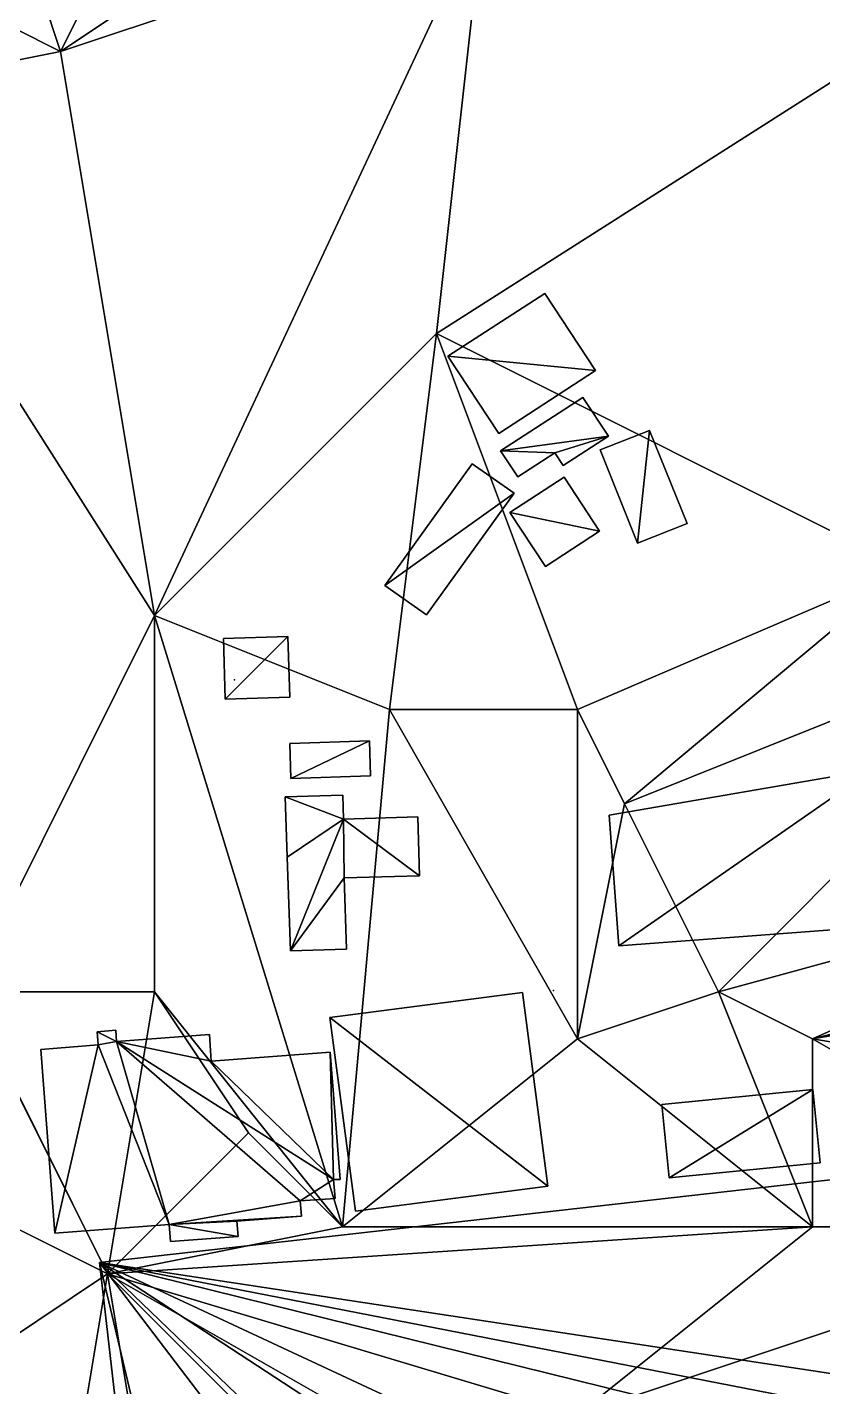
# Model space of a CAD drawing. Header units: metres. Extents: x -1103 to 901, y -902 to 905.
# Drawn here: x -855.4 to -821.6, y 561.2 to 619 of the extents above; entities that cross this region are included whole.
import ezdxf

# ---------------------------------------------------------------- set-up
doc = ezdxf.new("R2010")
doc.units = ezdxf.units.M
for name, color, linetype in [('OSM_BUILDING_FOOTPRINTS', 7, 'CONTINUOUS'), ('OSM_BUILDING_ROOFS', 1, 'CONTINUOUS'), ('OSM_BUILDING_WALLS', 8, 'CONTINUOUS'), ('OSM_TERRAIN', 3, 'CONTINUOUS'), ('OSM_TREES', 3, 'CONTINUOUS')]:
    doc.layers.add(name, color=color, linetype=linetype)

msp = doc.modelspace()

# ---------------------------------------------------------------- linework, layer by layer
at = {"layer": 'OSM_BUILDING_FOOTPRINTS'}
for points in [[(-833.394, 607.707, 16.439), (-831.227, 604.423, 16.439), (-835.35, 601.746, 16.439), (-837.517, 605.031, 16.439), (-833.394, 607.707, 16.439)], [(-831.769, 603.284, 16.643), (-830.685, 601.636, 16.643), (-832.609, 600.386, 16.643), (-832.962, 600.928, 16.643), (-834.543, 599.911, 16.643), (-835.273, 601.017, 16.643), (-831.769, 603.284, 16.643)], [(-831.028, 601.05, 16.81), (-828.928, 601.879, 16.81), (-827.336, 597.92, 16.81), (-829.447, 597.08, 16.81), (-831.028, 601.05, 16.81)], [(-836.478, 600.464, 16.645), (-834.698, 599.203, 16.645), (-838.423, 594.027, 16.645), (-840.203, 595.288, 16.645), (-836.478, 600.464, 16.645)], [(-832.564, 599.889, 16.798), (-831.061, 597.588, 16.798), (-833.36, 596.095, 16.798), (-834.875, 598.384, 16.798), (-832.564, 599.889, 16.798)], [(-847.067, 593.021, 16.317), (-844.326, 593.109, 16.317), (-844.248, 590.532, 16.317), (-846.99, 590.444, 16.317), (-847.067, 593.021, 16.317)], [(-819.454, 587.436, 16.466), (-817.365, 587.978, 16.466), (-818.04, 590.61, 16.466), (-811.286, 592.336, 16.466), (-810.855, 590.644, 16.466), (-806.533, 591.75, 16.466), (-804.576, 584.24, 16.466), (-817.763, 580.889, 16.466), (-830.243, 579.949, 16.466), (-830.652, 585.512, 16.466), (-819.454, 587.436, 16.466)], [(-844.248, 588.564, 16.48), (-840.855, 588.675, 16.48), (-840.81, 587.182, 16.48), (-844.204, 587.071, 16.48), (-844.248, 588.564, 16.48)], [(-838.799, 585.445, 16.501), (-838.721, 582.935, 16.501), (-841.927, 582.846, 16.501), (-841.838, 579.816, 16.501), (-844.215, 579.739, 16.501), (-844.359, 583.731, 16.501), (-844.436, 586.286, 16.501), (-841.993, 586.363, 16.501), (-841.96, 585.346, 16.501), (-838.799, 585.445, 16.501)], [(-842.535, 576.908, 16.626), (-841.451, 568.669, 16.626), (-833.26, 569.731, 16.626), (-834.344, 577.97, 16.626), (-842.535, 576.908, 16.626)], [(-854.849, 575.547, 15.56), (-852.406, 575.735, 15.56), (-852.45, 576.299, 15.56), (-851.654, 576.366, 15.56), (-851.621, 575.879, 15.56), (-847.664, 576.178, 15.56), (-847.586, 575.05, 15.56), (-842.524, 575.426, 15.56), (-842.103, 570.018, 15.56), (-842.38, 570.007, 15.56), (-842.313, 569.211, 15.56), (-843.806, 569.1, 15.56), (-843.75, 568.448, 15.56), (-846.503, 568.237, 15.56), (-846.448, 567.585, 15.56), (-849.322, 567.375, 15.56), (-849.377, 568.094, 15.56), (-854.241, 567.729, 15.56), (-854.849, 575.547, 15.56)], [(-828.408, 573.203, 16.241), (-821.986, 573.845, 16.241), (-821.665, 570.726, 16.241), (-828.098, 570.085, 16.241), (-828.408, 573.203, 16.241)]]:
    msp.add_polyline3d(points, close=True, dxfattribs=at)
msp.add_polyline3d([(-851.333, 557.698, 15.827), (-852.339, 566.479, 15.827), (-809.196, 571.357, 15.827), (-808.168, 562.421, 15.827), (-808.168, 562.421, 15.827), (-818.128, 561.293, 15.827), (-818.061, 560.718, 15.827)], dxfattribs=at)
at = {"layer": 'OSM_BUILDING_ROOFS'}
for points in [[(-831.227, 604.423, 26.439), (-833.394, 607.707, 26.439), (-837.517, 605.031, 26.439)], [(-831.227, 604.423, 26.439), (-837.517, 605.031, 26.439), (-835.35, 601.746, 26.439)], [(-830.685, 601.636, 26.643), (-831.769, 603.284, 26.643), (-835.273, 601.017, 26.643)], [(-832.962, 600.928, 26.643), (-830.685, 601.636, 26.643), (-835.273, 601.017, 26.643)], [(-832.962, 600.928, 26.643), (-832.609, 600.386, 26.643), (-830.685, 601.636, 26.643)], [(-828.928, 601.879, 26.81), (-831.028, 601.05, 26.81), (-829.447, 597.08, 26.81)], [(-828.928, 601.879, 26.81), (-829.447, 597.08, 26.81), (-827.336, 597.92, 26.81)], [(-835.273, 601.017, 26.643), (-834.543, 599.911, 26.643), (-832.962, 600.928, 26.643)], [(-834.698, 599.203, 26.645), (-836.478, 600.464, 26.645), (-840.203, 595.288, 26.645)], [(-831.061, 597.588, 26.798), (-832.564, 599.889, 26.798), (-834.875, 598.384, 26.798)], [(-834.698, 599.203, 26.645), (-840.203, 595.288, 26.645), (-838.423, 594.027, 26.645)], [(-831.061, 597.588, 26.798), (-834.875, 598.384, 26.798), (-833.36, 596.095, 26.798)], [(-844.326, 593.109, 26.317), (-847.067, 593.021, 26.317), (-846.99, 590.444, 26.317)], [(-844.326, 593.109, 26.317), (-846.99, 590.444, 26.317), (-844.248, 590.532, 26.317)], [(-840.855, 588.675, 26.48), (-844.248, 588.564, 26.48), (-844.204, 587.071, 26.48)], [(-840.855, 588.675, 26.48), (-844.204, 587.071, 26.48), (-840.81, 587.182, 26.48)], [(-819.454, 587.436, 21.666), (-830.652, 585.512, 21.666), (-830.243, 579.949, 21.666)], [(-819.454, 587.436, 21.666), (-830.243, 579.949, 21.666), (-817.763, 580.889, 21.666)], [(-841.96, 585.346, 26.501), (-841.993, 586.363, 26.501), (-844.436, 586.286, 26.501)], [(-841.96, 585.346, 26.501), (-844.436, 586.286, 26.501), (-844.359, 583.731, 26.501)], [(-841.96, 585.346, 26.501), (-844.359, 583.731, 26.501), (-844.215, 579.739, 26.501)], [(-841.927, 582.846, 26.501), (-841.96, 585.346, 26.501), (-844.215, 579.739, 26.501)], [(-838.721, 582.935, 26.501), (-838.799, 585.445, 26.501), (-841.96, 585.346, 26.501)], [(-841.927, 582.846, 26.501), (-838.721, 582.935, 26.501), (-841.96, 585.346, 26.501)], [(-844.215, 579.739, 26.501), (-841.838, 579.816, 26.501), (-841.927, 582.846, 26.501)], [(-833.26, 569.731, 21.826), (-834.344, 577.97, 21.826), (-842.535, 576.908, 21.826)], [(-833.26, 569.731, 21.826), (-842.535, 576.908, 21.826), (-841.451, 568.669, 21.826)], [(-851.621, 575.879, 23.96), (-851.654, 576.366, 23.96), (-852.45, 576.299, 23.96)], [(-851.621, 575.879, 23.96), (-852.45, 576.299, 23.96), (-852.406, 575.735, 23.96)], [(-847.586, 575.05, 23.96), (-847.664, 576.178, 23.96), (-851.621, 575.879, 23.96)], [(-852.406, 575.735, 23.96), (-854.849, 575.547, 23.96), (-854.241, 567.729, 23.96)], [(-852.406, 575.735, 23.96), (-854.241, 567.729, 23.96), (-849.377, 568.094, 23.96)], [(-851.621, 575.879, 23.96), (-852.406, 575.735, 23.96), (-849.377, 568.094, 23.96)], [(-851.621, 575.879, 23.96), (-849.377, 568.094, 23.96), (-843.806, 569.1, 23.96)], [(-851.621, 575.879, 23.96), (-843.806, 569.1, 23.96), (-842.38, 570.007, 23.96)], [(-851.621, 575.879, 23.96), (-842.38, 570.007, 23.96), (-847.586, 575.05, 23.96)], [(-842.38, 570.007, 23.96), (-842.524, 575.426, 23.96), (-847.586, 575.05, 23.96)], [(-842.38, 570.007, 23.96), (-842.103, 570.018, 23.96), (-842.524, 575.426, 23.96)], [(-821.986, 573.845, 26.241), (-828.408, 573.203, 26.241), (-828.098, 570.085, 26.241)], [(-821.986, 573.845, 26.241), (-828.098, 570.085, 26.241), (-821.665, 570.726, 26.241)], [(-818.128, 561.293, 30.627), (-809.196, 571.357, 30.627), (-852.339, 566.479, 30.627)], [(-843.806, 569.1, 23.96), (-842.313, 569.211, 23.96), (-842.38, 570.007, 23.96)], [(-849.377, 568.094, 23.96), (-843.75, 568.448, 23.96), (-843.806, 569.1, 23.96)], [(-849.377, 568.094, 23.96), (-846.503, 568.237, 23.96), (-843.75, 568.448, 23.96)], [(-849.377, 568.094, 23.96), (-846.448, 567.585, 23.96), (-846.503, 568.237, 23.96)], [(-849.377, 568.094, 23.96), (-849.322, 567.375, 23.96), (-846.448, 567.585, 23.96)], [(-852.339, 566.479, 30.627), (-851.333, 557.698, 30.627), (-850.294, 557.82, 30.627)], [(-821.024, 560.386, 30.627), (-818.128, 561.293, 30.627), (-852.339, 566.479, 30.627)], [(-852.339, 566.479, 30.627), (-850.294, 557.82, 30.627), (-845.906, 558.03, 30.627)], [(-852.339, 566.479, 30.627), (-845.906, 558.03, 30.627), (-843.242, 557.731, 30.627)], [(-852.339, 566.479, 30.627), (-843.242, 557.731, 30.627), (-839.638, 558.174, 30.627)], [(-852.339, 566.479, 30.627), (-839.638, 558.174, 30.627), (-836.764, 559.225, 30.627)], [(-852.339, 566.479, 30.627), (-836.764, 559.225, 30.627), (-827.302, 560.297, 30.627)], [(-827.302, 560.297, 30.627), (-821.024, 560.386, 30.627), (-852.339, 566.479, 30.627)]]:
    msp.add_3dface(points, dxfattribs=at)
at = {"layer": 'OSM_BUILDING_WALLS'}
for points in [[(-833.394, 607.707, 16.439), (-837.517, 605.031, 16.439), (-837.517, 605.031, 26.439)], [(-833.394, 607.707, 16.439), (-837.517, 605.031, 26.439), (-833.394, 607.707, 26.439)], [(-831.227, 604.423, 16.439), (-833.394, 607.707, 16.439), (-833.394, 607.707, 26.439)], [(-831.227, 604.423, 16.439), (-833.394, 607.707, 26.439), (-831.227, 604.423, 26.439)], [(-837.517, 605.031, 16.439), (-835.35, 601.746, 16.439), (-835.35, 601.746, 26.439)], [(-837.517, 605.031, 16.439), (-835.35, 601.746, 26.439), (-837.517, 605.031, 26.439)], [(-835.35, 601.746, 16.439), (-831.227, 604.423, 16.439), (-831.227, 604.423, 26.439)], [(-835.35, 601.746, 16.439), (-831.227, 604.423, 26.439), (-835.35, 601.746, 26.439)], [(-831.769, 603.284, 16.643), (-835.273, 601.017, 16.643), (-835.273, 601.017, 26.643)], [(-831.769, 603.284, 16.643), (-835.273, 601.017, 26.643), (-831.769, 603.284, 26.643)], [(-830.685, 601.636, 16.643), (-831.769, 603.284, 16.643), (-831.769, 603.284, 26.643)], [(-830.685, 601.636, 16.643), (-831.769, 603.284, 26.643), (-830.685, 601.636, 26.643)], [(-832.609, 600.386, 16.643), (-830.685, 601.636, 16.643), (-830.685, 601.636, 26.643)], [(-832.609, 600.386, 16.643), (-830.685, 601.636, 26.643), (-832.609, 600.386, 26.643)], [(-828.928, 601.879, 16.81), (-831.028, 601.05, 16.81), (-831.028, 601.05, 26.81)], [(-828.928, 601.879, 16.81), (-831.028, 601.05, 26.81), (-828.928, 601.879, 26.81)], [(-827.336, 597.92, 16.81), (-828.928, 601.879, 16.81), (-828.928, 601.879, 26.81)], [(-827.336, 597.92, 16.81), (-828.928, 601.879, 26.81), (-827.336, 597.92, 26.81)], [(-835.273, 601.017, 16.643), (-834.543, 599.911, 16.643), (-834.543, 599.911, 26.643)], [(-835.273, 601.017, 16.643), (-834.543, 599.911, 26.643), (-835.273, 601.017, 26.643)], [(-831.028, 601.05, 16.81), (-829.447, 597.08, 16.81), (-829.447, 597.08, 26.81)], [(-831.028, 601.05, 16.81), (-829.447, 597.08, 26.81), (-831.028, 601.05, 26.81)], [(-836.478, 600.464, 16.645), (-840.203, 595.288, 16.645), (-840.203, 595.288, 26.645)], [(-836.478, 600.464, 16.645), (-840.203, 595.288, 26.645), (-836.478, 600.464, 26.645)], [(-834.698, 599.203, 16.645), (-836.478, 600.464, 16.645), (-836.478, 600.464, 26.645)], [(-834.698, 599.203, 16.645), (-836.478, 600.464, 26.645), (-834.698, 599.203, 26.645)], [(-834.543, 599.911, 16.643), (-832.962, 600.928, 16.643), (-832.962, 600.928, 26.643)], [(-834.543, 599.911, 16.643), (-832.962, 600.928, 26.643), (-834.543, 599.911, 26.643)], [(-832.962, 600.928, 16.643), (-832.609, 600.386, 16.643), (-832.609, 600.386, 26.643)], [(-832.962, 600.928, 16.643), (-832.609, 600.386, 26.643), (-832.962, 600.928, 26.643)], [(-832.564, 599.889, 16.798), (-834.875, 598.384, 16.798), (-834.875, 598.384, 26.798)], [(-832.564, 599.889, 16.798), (-834.875, 598.384, 26.798), (-832.564, 599.889, 26.798)], [(-831.061, 597.588, 16.798), (-832.564, 599.889, 16.798), (-832.564, 599.889, 26.798)], [(-831.061, 597.588, 16.798), (-832.564, 599.889, 26.798), (-831.061, 597.588, 26.798)], [(-838.423, 594.027, 16.645), (-834.698, 599.203, 16.645), (-834.698, 599.203, 26.645)], [(-838.423, 594.027, 16.645), (-834.698, 599.203, 26.645), (-838.423, 594.027, 26.645)], [(-834.875, 598.384, 16.798), (-833.36, 596.095, 16.798), (-833.36, 596.095, 26.798)], [(-834.875, 598.384, 16.798), (-833.36, 596.095, 26.798), (-834.875, 598.384, 26.798)], [(-833.36, 596.095, 16.798), (-831.061, 597.588, 16.798), (-831.061, 597.588, 26.798)], [(-833.36, 596.095, 16.798), (-831.061, 597.588, 26.798), (-833.36, 596.095, 26.798)], [(-829.447, 597.08, 16.81), (-827.336, 597.92, 16.81), (-827.336, 597.92, 26.81)], [(-829.447, 597.08, 16.81), (-827.336, 597.92, 26.81), (-829.447, 597.08, 26.81)], [(-840.203, 595.288, 16.645), (-838.423, 594.027, 16.645), (-838.423, 594.027, 26.645)], [(-840.203, 595.288, 16.645), (-838.423, 594.027, 26.645), (-840.203, 595.288, 26.645)], [(-844.326, 593.109, 16.317), (-847.067, 593.021, 16.317), (-847.067, 593.021, 26.317)], [(-844.326, 593.109, 16.317), (-847.067, 593.021, 26.317), (-844.326, 593.109, 26.317)], [(-847.067, 593.021, 16.317), (-846.99, 590.444, 16.317), (-846.99, 590.444, 26.317)], [(-847.067, 593.021, 16.317), (-846.99, 590.444, 26.317), (-847.067, 593.021, 26.317)], [(-844.248, 590.532, 16.317), (-844.326, 593.109, 16.317), (-844.326, 593.109, 26.317)], [(-844.248, 590.532, 16.317), (-844.326, 593.109, 26.317), (-844.248, 590.532, 26.317)], [(-846.99, 590.444, 16.317), (-844.248, 590.532, 16.317), (-844.248, 590.532, 26.317)], [(-846.99, 590.444, 16.317), (-844.248, 590.532, 26.317), (-846.99, 590.444, 26.317)], [(-840.855, 588.675, 16.48), (-844.248, 588.564, 16.48), (-844.248, 588.564, 26.48)], [(-840.855, 588.675, 16.48), (-844.248, 588.564, 26.48), (-840.855, 588.675, 26.48)], [(-844.248, 588.564, 16.48), (-844.204, 587.071, 16.48), (-844.204, 587.071, 26.48)], [(-844.248, 588.564, 16.48), (-844.204, 587.071, 26.48), (-844.248, 588.564, 26.48)], [(-840.81, 587.182, 16.48), (-840.855, 588.675, 16.48), (-840.855, 588.675, 26.48)], [(-840.81, 587.182, 16.48), (-840.855, 588.675, 26.48), (-840.81, 587.182, 26.48)], [(-844.204, 587.071, 16.48), (-840.81, 587.182, 16.48), (-840.81, 587.182, 26.48)], [(-844.204, 587.071, 16.48), (-840.81, 587.182, 26.48), (-844.204, 587.071, 26.48)], [(-819.454, 587.436, 16.466), (-830.652, 585.512, 16.466), (-830.652, 585.512, 21.666)], [(-819.454, 587.436, 16.466), (-830.652, 585.512, 21.666), (-819.454, 587.436, 21.666)], [(-841.993, 586.363, 16.501), (-844.436, 586.286, 16.501), (-844.436, 586.286, 26.501)], [(-841.993, 586.363, 16.501), (-844.436, 586.286, 26.501), (-841.993, 586.363, 26.501)], [(-844.436, 586.286, 16.501), (-844.359, 583.731, 16.501), (-844.359, 583.731, 26.501)], [(-844.436, 586.286, 16.501), (-844.359, 583.731, 26.501), (-844.436, 586.286, 26.501)], [(-841.96, 585.346, 16.501), (-841.993, 586.363, 16.501), (-841.993, 586.363, 26.501)], [(-841.96, 585.346, 16.501), (-841.993, 586.363, 26.501), (-841.96, 585.346, 26.501)], [(-838.799, 585.445, 16.501), (-841.96, 585.346, 16.501), (-841.96, 585.346, 26.501)], [(-838.799, 585.445, 16.501), (-841.96, 585.346, 26.501), (-838.799, 585.445, 26.501)], [(-838.721, 582.935, 16.501), (-838.799, 585.445, 16.501), (-838.799, 585.445, 26.501)], [(-838.721, 582.935, 16.501), (-838.799, 585.445, 26.501), (-838.721, 582.935, 26.501)], [(-830.652, 585.512, 16.466), (-830.243, 579.949, 16.466), (-830.243, 579.949, 21.666)], [(-830.652, 585.512, 16.466), (-830.243, 579.949, 21.666), (-830.652, 585.512, 21.666)], [(-844.359, 583.731, 16.501), (-844.215, 579.739, 16.501), (-844.215, 579.739, 26.501)], [(-844.359, 583.731, 16.501), (-844.215, 579.739, 26.501), (-844.359, 583.731, 26.501)], [(-841.927, 582.846, 16.501), (-838.721, 582.935, 16.501), (-838.721, 582.935, 26.501)], [(-841.927, 582.846, 16.501), (-838.721, 582.935, 26.501), (-841.927, 582.846, 26.501)], [(-841.838, 579.816, 16.501), (-841.927, 582.846, 16.501), (-841.927, 582.846, 26.501)], [(-841.838, 579.816, 16.501), (-841.927, 582.846, 26.501), (-841.838, 579.816, 26.501)], [(-830.243, 579.949, 16.466), (-817.763, 580.889, 16.466), (-817.763, 580.889, 21.666)], [(-830.243, 579.949, 16.466), (-817.763, 580.889, 21.666), (-830.243, 579.949, 21.666)], [(-844.215, 579.739, 16.501), (-841.838, 579.816, 16.501), (-841.838, 579.816, 26.501)], [(-844.215, 579.739, 16.501), (-841.838, 579.816, 26.501), (-844.215, 579.739, 26.501)], [(-834.344, 577.97, 16.626), (-842.535, 576.908, 16.626), (-842.535, 576.908, 21.826)], [(-834.344, 577.97, 16.626), (-842.535, 576.908, 21.826), (-834.344, 577.97, 21.826)], [(-833.26, 569.731, 16.626), (-834.344, 577.97, 16.626), (-834.344, 577.97, 21.826)], [(-833.26, 569.731, 16.626), (-834.344, 577.97, 21.826), (-833.26, 569.731, 21.826)], [(-842.535, 576.908, 16.626), (-841.451, 568.669, 16.626), (-841.451, 568.669, 21.826)], [(-842.535, 576.908, 16.626), (-841.451, 568.669, 21.826), (-842.535, 576.908, 21.826)], [(-851.654, 576.366, 15.56), (-852.45, 576.299, 15.56), (-852.45, 576.299, 23.96)], [(-851.654, 576.366, 15.56), (-852.45, 576.299, 23.96), (-851.654, 576.366, 23.96)], [(-852.45, 576.299, 15.56), (-852.406, 575.735, 15.56), (-852.406, 575.735, 23.96)], [(-852.45, 576.299, 15.56), (-852.406, 575.735, 23.96), (-852.45, 576.299, 23.96)], [(-851.621, 575.879, 15.56), (-851.654, 576.366, 15.56), (-851.654, 576.366, 23.96)], [(-851.621, 575.879, 15.56), (-851.654, 576.366, 23.96), (-851.621, 575.879, 23.96)], [(-847.664, 576.178, 15.56), (-851.621, 575.879, 15.56), (-851.621, 575.879, 23.96)], [(-847.664, 576.178, 15.56), (-851.621, 575.879, 23.96), (-847.664, 576.178, 23.96)], [(-847.586, 575.05, 15.56), (-847.664, 576.178, 15.56), (-847.664, 576.178, 23.96)], [(-847.586, 575.05, 15.56), (-847.664, 576.178, 23.96), (-847.586, 575.05, 23.96)], [(-852.406, 575.735, 15.56), (-854.849, 575.547, 15.56), (-854.849, 575.547, 23.96)], [(-852.406, 575.735, 15.56), (-854.849, 575.547, 23.96), (-852.406, 575.735, 23.96)], [(-854.849, 575.547, 15.56), (-854.241, 567.729, 15.56), (-854.241, 567.729, 23.96)], [(-854.849, 575.547, 15.56), (-854.241, 567.729, 23.96), (-854.849, 575.547, 23.96)], [(-842.524, 575.426, 15.56), (-847.586, 575.05, 15.56), (-847.586, 575.05, 23.96)], [(-842.524, 575.426, 15.56), (-847.586, 575.05, 23.96), (-842.524, 575.426, 23.96)], [(-842.103, 570.018, 15.56), (-842.524, 575.426, 15.56), (-842.524, 575.426, 23.96)], [(-842.103, 570.018, 15.56), (-842.524, 575.426, 23.96), (-842.103, 570.018, 23.96)], [(-821.986, 573.845, 16.241), (-828.408, 573.203, 16.241), (-828.408, 573.203, 26.241)], [(-821.986, 573.845, 16.241), (-828.408, 573.203, 26.241), (-821.986, 573.845, 26.241)], [(-821.665, 570.726, 16.241), (-821.986, 573.845, 16.241), (-821.986, 573.845, 26.241)], [(-821.665, 570.726, 16.241), (-821.986, 573.845, 26.241), (-821.665, 570.726, 26.241)], [(-828.408, 573.203, 16.241), (-828.098, 570.085, 16.241), (-828.098, 570.085, 26.241)], [(-828.408, 573.203, 16.241), (-828.098, 570.085, 26.241), (-828.408, 573.203, 26.241)], [(-809.196, 571.357, 15.827), (-852.339, 566.479, 15.827), (-852.339, 566.479, 30.627)], [(-809.196, 571.357, 15.827), (-852.339, 566.479, 30.627), (-809.196, 571.357, 30.627)], [(-828.098, 570.085, 16.241), (-821.665, 570.726, 16.241), (-821.665, 570.726, 26.241)], [(-828.098, 570.085, 16.241), (-821.665, 570.726, 26.241), (-828.098, 570.085, 26.241)], [(-842.38, 570.007, 15.56), (-842.103, 570.018, 15.56), (-842.103, 570.018, 23.96)], [(-842.38, 570.007, 15.56), (-842.103, 570.018, 23.96), (-842.38, 570.007, 23.96)], [(-842.313, 569.211, 15.56), (-842.38, 570.007, 15.56), (-842.38, 570.007, 23.96)], [(-842.313, 569.211, 15.56), (-842.38, 570.007, 23.96), (-842.313, 569.211, 23.96)], [(-841.451, 568.669, 16.626), (-833.26, 569.731, 16.626), (-833.26, 569.731, 21.826)], [(-841.451, 568.669, 16.626), (-833.26, 569.731, 21.826), (-841.451, 568.669, 21.826)], [(-843.806, 569.1, 15.56), (-842.313, 569.211, 15.56), (-842.313, 569.211, 23.96)], [(-843.806, 569.1, 15.56), (-842.313, 569.211, 23.96), (-843.806, 569.1, 23.96)], [(-843.75, 568.448, 15.56), (-843.806, 569.1, 15.56), (-843.806, 569.1, 23.96)], [(-843.75, 568.448, 15.56), (-843.806, 569.1, 23.96), (-843.75, 568.448, 23.96)], [(-854.241, 567.729, 15.56), (-849.377, 568.094, 15.56), (-849.377, 568.094, 23.96)], [(-854.241, 567.729, 15.56), (-849.377, 568.094, 23.96), (-854.241, 567.729, 23.96)], [(-849.377, 568.094, 15.56), (-849.322, 567.375, 15.56), (-849.322, 567.375, 23.96)], [(-849.377, 568.094, 15.56), (-849.322, 567.375, 23.96), (-849.377, 568.094, 23.96)], [(-846.503, 568.237, 15.56), (-843.75, 568.448, 15.56), (-843.75, 568.448, 23.96)], [(-846.503, 568.237, 15.56), (-843.75, 568.448, 23.96), (-846.503, 568.237, 23.96)], [(-846.448, 567.585, 15.56), (-846.503, 568.237, 15.56), (-846.503, 568.237, 23.96)], [(-846.448, 567.585, 15.56), (-846.503, 568.237, 23.96), (-846.448, 567.585, 23.96)], [(-849.322, 567.375, 15.56), (-846.448, 567.585, 15.56), (-846.448, 567.585, 23.96)], [(-849.322, 567.375, 15.56), (-846.448, 567.585, 23.96), (-849.322, 567.375, 23.96)], [(-852.339, 566.479, 15.827), (-851.333, 557.698, 15.827), (-851.333, 557.698, 30.627)], [(-852.339, 566.479, 15.827), (-851.333, 557.698, 30.627), (-852.339, 566.479, 30.627)]]:
    msp.add_3dface(points, dxfattribs=at)
at = {"layer": 'OSM_TERRAIN'}
for points in [[(-858, 620, 15.904), (-854, 618, 16.777), (-858, 630, 16.173)], [(-854, 618, 16.777), (-850, 626, 16.256), (-858, 630, 16.173)], [(-836, 624, 17.4), (-842, 626, 16.925), (-854, 618, 16.777)], [(-842, 626, 16.925), (-850, 626, 16.256), (-854, 618, 16.777)], [(-854, 618, 16.777), (-850, 594, 18.16), (-836, 624, 17.4)], [(-850, 594, 18.16), (-838, 606, 18.412), (-836, 624, 17.4)], [(-816, 620, 17.536), (-836, 624, 17.4), (-838, 606, 18.412)], [(-864, 616, 16.245), (-854, 618, 16.777), (-858, 620, 15.904)], [(-818, 596, 18.905), (-816, 620, 17.536), (-838, 606, 18.412)], [(-864, 616, 16.245), (-850, 594, 18.16), (-854, 618, 16.777)], [(-858, 578, 17.075), (-850, 594, 18.16), (-864, 616, 16.245)], [(-840, 590, 18.555), (-838, 606, 18.412), (-850, 594, 18.16)], [(-840, 590, 18.555), (-832, 590, 18.96), (-838, 606, 18.412)], [(-832, 590, 18.96), (-818, 596, 18.905), (-838, 606, 18.412)], [(-830, 586, 18.635), (-818, 596, 18.905), (-832, 590, 18.96)], [(-830, 586, 18.635), (-810, 594, 18.528), (-818, 596, 18.905)], [(-850, 578, 18.127), (-850, 594, 18.16), (-858, 578, 17.075)], [(-850, 578, 18.127), (-842, 568, 18.651), (-850, 594, 18.16)], [(-842, 568, 18.651), (-840, 590, 18.555), (-850, 594, 18.16)], [(-830, 586, 18.635), (-826, 578, 18.632), (-810, 594, 18.528)], [(-826, 578, 18.632), (-804, 584, 18.418), (-810, 594, 18.528)], [(-842, 568, 18.651), (-832, 576, 18.826), (-840, 590, 18.555)], [(-840, 590, 18.555), (-832, 576, 18.826), (-832, 590, 18.96)], [(-832, 576, 18.826), (-830, 586, 18.635), (-832, 590, 18.96)], [(-832, 576, 18.826), (-826, 578, 18.632), (-830, 586, 18.635)], [(-822, 576, 18.225), (-804, 584, 18.418), (-826, 578, 18.632)], [(-822, 576, 18.225), (-806, 580, 17.456), (-804, 584, 18.418)], [(-810, 578, 17.89), (-806, 580, 17.456), (-822, 576, 18.225)], [(-856, 574, 17.116), (-852, 566, 18.368), (-858, 578, 17.075)], [(-852, 566, 18.368), (-850, 578, 18.127), (-858, 578, 17.075)], [(-852, 566, 18.368), (-846, 572, 18.145), (-850, 578, 18.127)], [(-846, 572, 18.145), (-842, 568, 18.651), (-850, 578, 18.127)], [(-822, 568, 18.371), (-826, 578, 18.632), (-832, 576, 18.826)], [(-822, 568, 18.371), (-822, 576, 18.225), (-826, 578, 18.632)], [(-810, 574, 17.89), (-810, 578, 17.89), (-822, 576, 18.225)], [(-822, 568, 18.371), (-832, 576, 18.826), (-842, 568, 18.651)], [(-822, 568, 18.371), (-808, 568, 18.169), (-822, 576, 18.225)], [(-808, 568, 18.169), (-810, 574, 17.89), (-822, 576, 18.225)], [(-856, 568, 17.009), (-852, 566, 18.368), (-856, 574, 17.116)], [(-852, 566, 18.368), (-842, 568, 18.651), (-846, 572, 18.145)], [(-858, 562, 17.057), (-852, 566, 18.368), (-856, 568, 17.009)], [(-832, 560, 18.368), (-822, 568, 18.371), (-852, 566, 18.368)], [(-852, 566, 18.368), (-822, 568, 18.371), (-842, 568, 18.651)], [(-822, 568, 18.371), (-832, 560, 18.368), (-808, 568, 18.169)], [(-832, 560, 18.368), (-818, 558, 18.172), (-808, 568, 18.169)], [(-854, 554, 18.037), (-852, 566, 18.368), (-858, 562, 17.057)], [(-854, 554, 18.037), (-850, 554, 18.349), (-852, 566, 18.368)], [(-850, 554, 18.349), (-840, 554, 18.378), (-852, 566, 18.368)], [(-840, 554, 18.378), (-838, 558, 18.403), (-852, 566, 18.368)], [(-838, 558, 18.403), (-832, 560, 18.368), (-852, 566, 18.368)], [(-858, 550, 17.325), (-854, 554, 18.037), (-858, 562, 17.057)]]:
    msp.add_3dface(points, dxfattribs=at)
at = {"layer": 'OSM_TREES'}
for p in [(-846.603, 591.262, 18.305), (-833.017, 578.058, 18.794)]:
    msp.add_point(p, dxfattribs=at)

doc.saveas('drawing.dxf')
